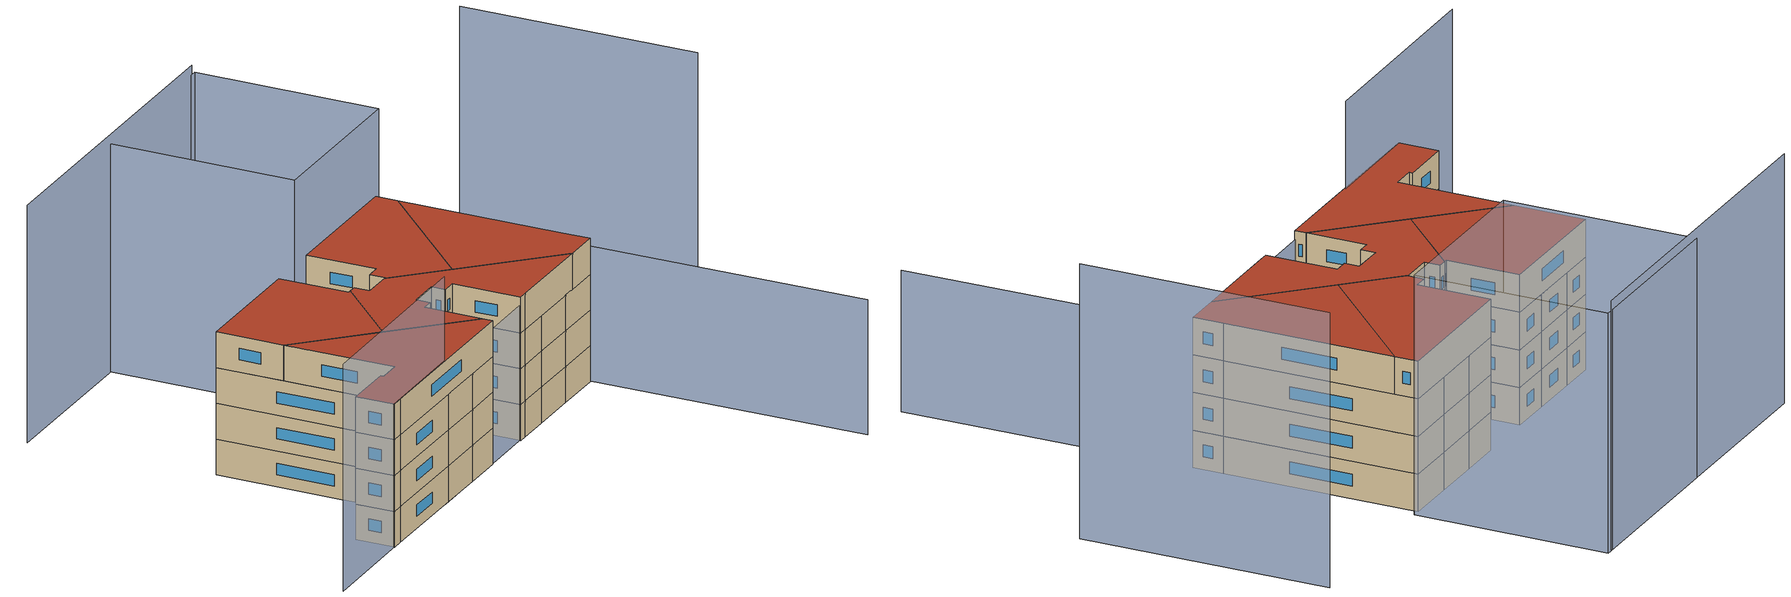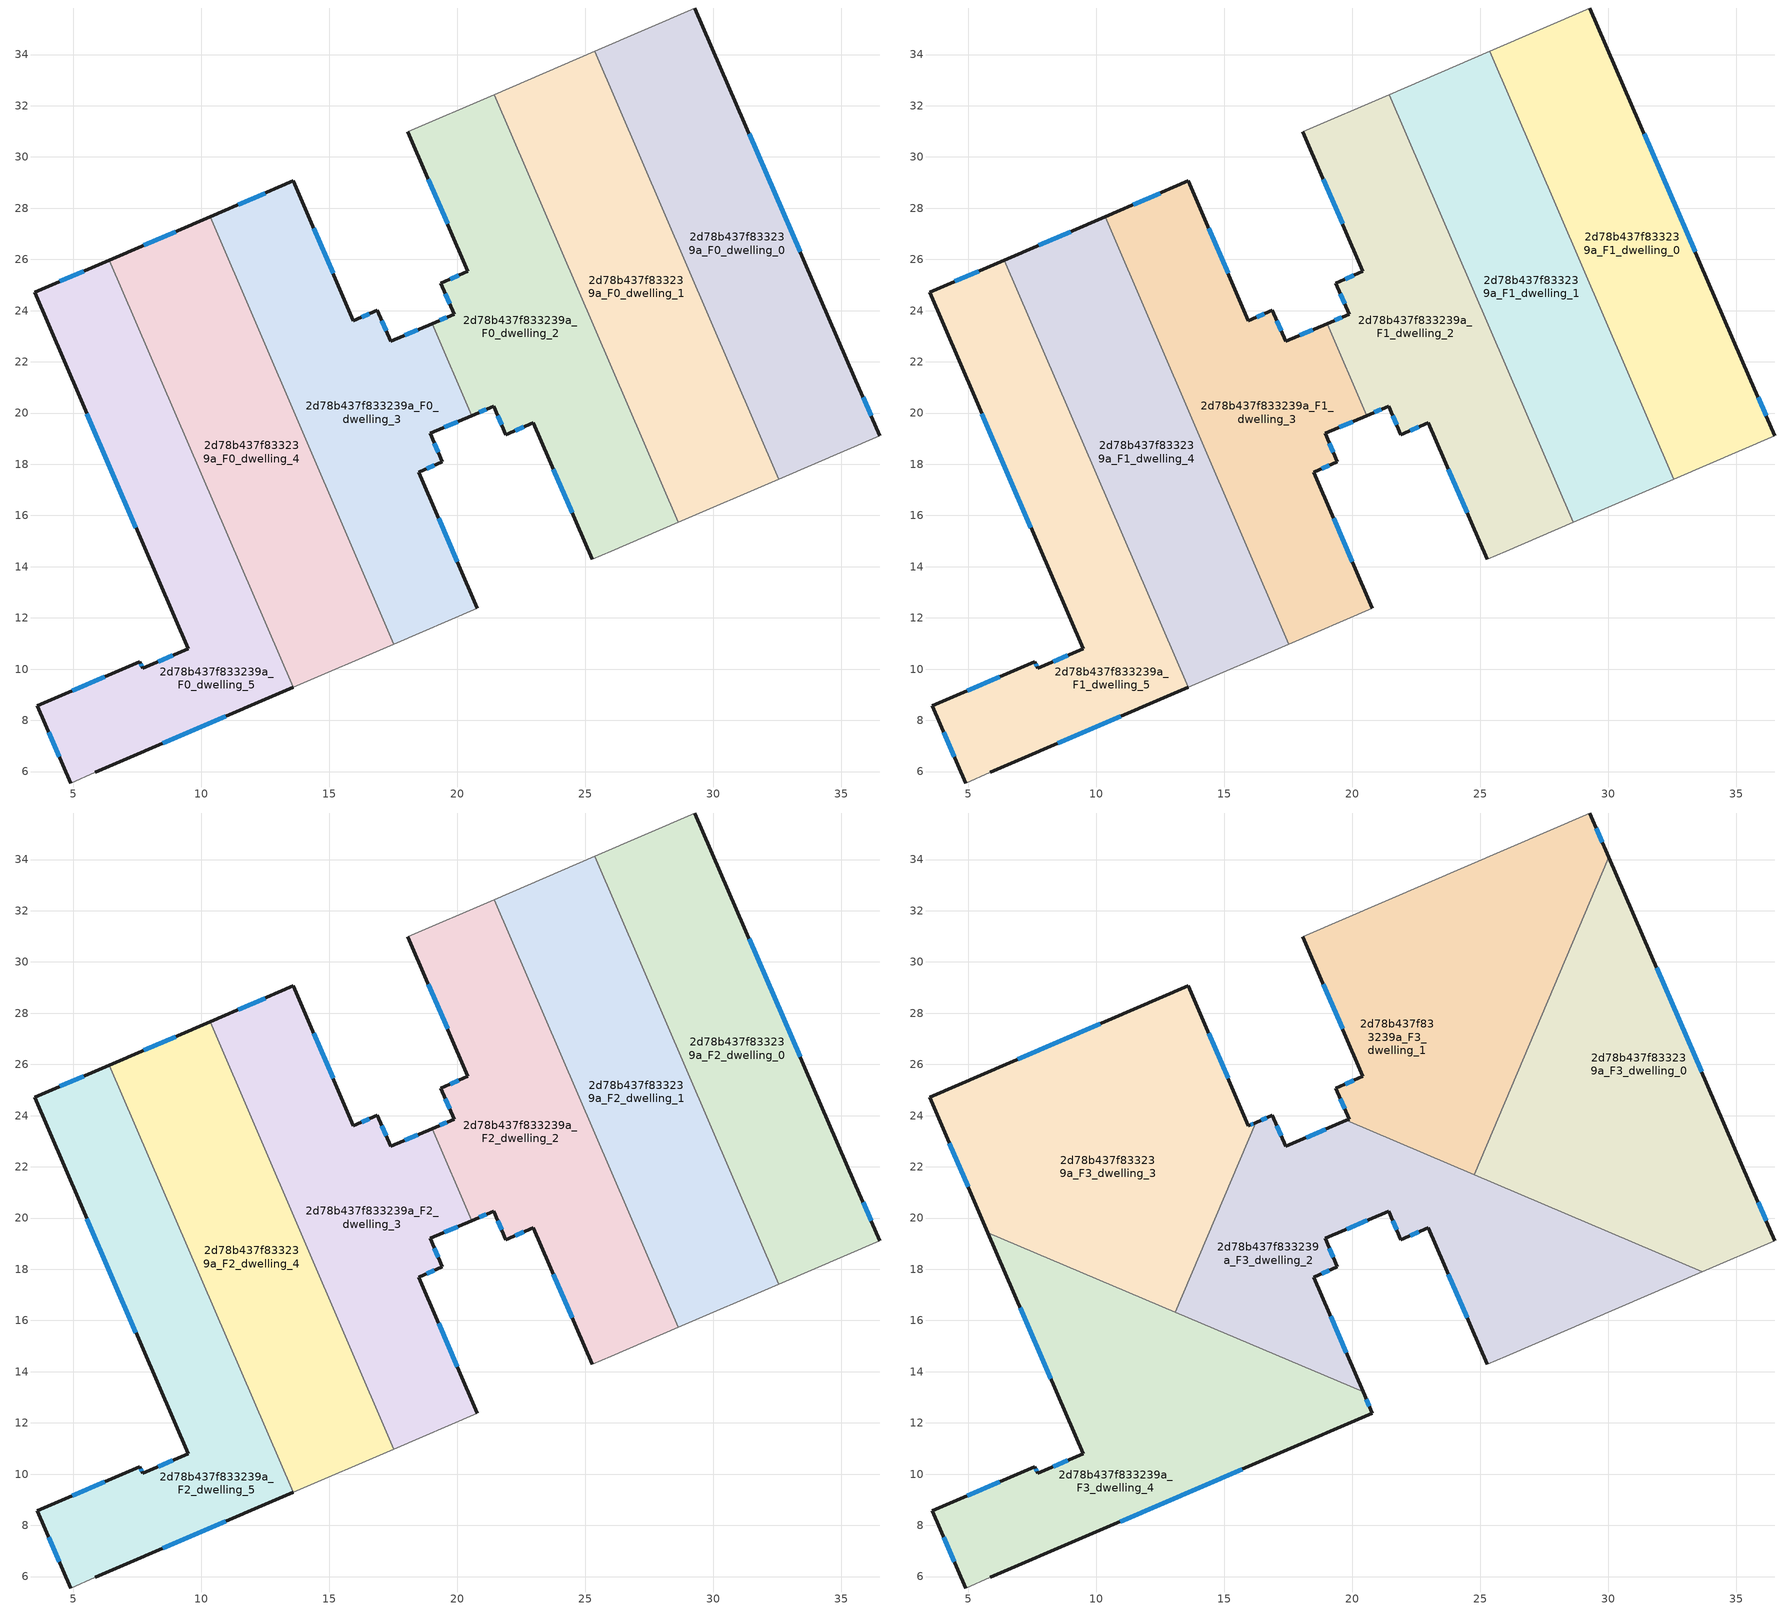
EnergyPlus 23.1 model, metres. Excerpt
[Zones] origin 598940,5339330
2d78b437f833239a_F0_dwelling_0
 floor ground (EU_floor_Construction): 29.28,35.82 35.52,21.4 36.51,19.12 32.56,17.42 25.37,34.13 z0
 wall outside (EU_wall_Construction): 36.51,19.12 35.52,21.4 29.28,35.82 z0:3
 wall adiabatic (EU_wall_Construction): 32.56,17.42 36.51,19.12 / 29.28,35.82 25.37,34.13 z0:3
 wall to 2d78b437f833239a_F0_dwelling_1 (EU_wall_Construction): 25.37,34.13 32.56,17.42 z0:3
 window (EU_Window_Construction): 33.39,26.31 31.4,30.91 / 36.17,19.9 35.86,20.62 z1.02:1.98
2d78b437f833239a_F0_dwelling_1
 floor ground (EU_floor_Construction): 25.37,34.13 32.56,17.42 28.63,15.74 21.44,32.44 z0
 wall to 2d78b437f833239a_F0_dwelling_2 (EU_wall_Construction): 21.44,32.44 28.63,15.74 z0:3
 wall adiabatic (EU_wall_Construction): 25.37,34.13 21.44,32.44 / 28.63,15.74 32.56,17.42 z0:3
2d78b437f833239a_F0_dwelling_2
 floor ground (EU_floor_Construction): 21.44,32.44 28.63,15.74 26.01,14.61 25.27,14.29 22.97,19.61 21.9,19.16 21.43,20.27 20.57,19.9 19.02,23.49 19.88,23.86 19.36,25.07 20.42,25.53 18.08,30.99 z0
 wall outside (EU_wall_Construction): 18.08,30.99 20.42,25.53 19.36,25.07 19.88,23.86 19.02,23.49 / 20.57,19.9 21.43,20.27 21.9,19.16 22.97,19.61 25.27,14.29 z0:3
 wall adiabatic (EU_wall_Construction): 21.44,32.44 18.08,30.99 / 25.27,14.29 26.01,14.61 28.63,15.74 z0:3
 wall to 2d78b437f833239a_F0_dwelling_3 (EU_wall_Construction): 19.02,23.49 20.57,19.9 z0:3
 window (EU_Window_Construction): 18.88,29.13 19.63,27.39 / 23.75,17.8 24.49,16.1 / 22.27,19.31 22.61,19.46 / 21.59,19.89 21.74,19.53 / 20.86,20.02 21.14,20.14 / 19.59,23.73 19.31,23.62 / 19.54,24.66 19.7,24.27 / 20.06,25.37 19.72,25.23 z1.02:1.98
2d78b437f833239a_F0_dwelling_3
 floor ground (EU_floor_Construction): 19.02,23.49 20.57,19.9 18.95,19.2 19.42,18.09 18.5,17.7 20.79,12.37 17.53,10.98 10.35,27.66 13.61,29.07 15.95,23.61 16.88,24.01 17.4,22.8 z0
 wall outside (EU_wall_Construction): 19.02,23.49 17.4,22.8 16.88,24.01 15.95,23.61 13.61,29.07 10.35,27.66 / 20.79,12.37 18.5,17.7 19.42,18.09 18.95,19.2 20.57,19.9 z0:3
 wall adiabatic (EU_wall_Construction): 17.53,10.98 20.79,12.37 z0:3
 wall to 2d78b437f833239a_F0_dwelling_4 (EU_wall_Construction): 10.35,27.66 17.53,10.98 z0:3
 window (EU_Window_Construction): 17.22,23.21 17.06,23.6 / 18.47,23.25 17.95,23.03 / 19.5,19.44 20.02,19.66 / 19.26,18.47 19.11,18.83 / 18.81,17.83 19.11,17.96 / 20.01,14.18 19.28,15.88 / 12.5,28.59 11.46,28.14 / 15.15,25.46 14.4,27.21 / 16.56,23.87 16.27,23.74 z1.02:1.98
2d78b437f833239a_F0_dwelling_4
 floor ground (EU_floor_Construction): 10.35,27.66 17.53,10.98 13.6,9.29 6.42,25.97 z0
 wall outside (EU_wall_Construction): 10.35,27.66 6.42,25.97 z0:3
 wall to 2d78b437f833239a_F0_dwelling_5 (EU_wall_Construction): 6.42,25.97 13.6,9.29 z0:3
 wall adiabatic (EU_wall_Construction): 13.6,9.29 17.53,10.98 z0:3
 window (EU_Window_Construction): 9.01,27.09 7.75,26.55 z1.02:1.98
2d78b437f833239a_F0_dwelling_5
 floor ground (EU_floor_Construction): 6.42,25.97 13.6,9.29 5.86,5.97 4.9,5.55 3.6,8.57 7.61,10.29 7.71,10.03 9.5,10.79 3.5,24.72 z0
 wall outside (EU_wall_Construction): 6.42,25.97 3.5,24.72 9.5,10.79 7.71,10.03 7.61,10.29 3.6,8.57 4.9,5.55 / 5.86,5.97 13.6,9.29 z0:3
 wall adiabatic (EU_wall_Construction): 4.9,5.55 5.86,5.97 z0:3
 window (EU_Window_Construction): 8.89,10.53 8.32,10.29 / 5.54,19.98 7.46,15.53 / 5.42,25.55 4.49,25.14 / 8.5,7.1 10.97,8.16 / 4.04,7.54 4.46,6.58 / 6.24,9.7 4.96,9.15 / 7.68,10.12 7.64,10.2 z1.02:1.98
2d78b437f833239a_F1_dwelling_0
 floor to 2d78b437f833239a_F0_dwelling_0 (EU_floor_Construction): 29.28,35.82 35.52,21.4 36.51,19.12 32.56,17.42 25.37,34.13 z3
 wall outside (EU_wall_Construction): 36.51,19.12 35.52,21.4 29.28,35.82 z3:6
 wall adiabatic (EU_wall_Construction): 32.56,17.42 36.51,19.12 / 29.28,35.82 25.37,34.13 z3:6
 wall to 2d78b437f833239a_F1_dwelling_1 (EU_wall_Construction): 25.37,34.13 32.56,17.42 z3:6
 window (EU_Window_Construction): 33.39,26.31 31.4,30.91 / 36.17,19.9 35.86,20.62 z4.02:4.98
2d78b437f833239a_F1_dwelling_1
 floor to 2d78b437f833239a_F0_dwelling_1 (EU_floor_Construction): 25.37,34.13 32.56,17.42 28.63,15.74 21.44,32.44 z3
 wall to 2d78b437f833239a_F1_dwelling_2 (EU_wall_Construction): 21.44,32.44 28.63,15.74 z3:6
 wall adiabatic (EU_wall_Construction): 25.37,34.13 21.44,32.44 / 28.63,15.74 32.56,17.42 z3:6
2d78b437f833239a_F1_dwelling_2
 floor to 2d78b437f833239a_F0_dwelling_2 (EU_floor_Construction): 21.44,32.44 28.63,15.74 26.01,14.61 25.27,14.29 22.97,19.61 21.9,19.16 21.43,20.27 20.57,19.9 19.02,23.49 19.88,23.86 19.36,25.07 20.42,25.53 18.08,30.99 z3
 wall outside (EU_wall_Construction): 18.08,30.99 20.42,25.53 19.36,25.07 19.88,23.86 19.02,23.49 / 20.57,19.9 21.43,20.27 21.9,19.16 22.97,19.61 25.27,14.29 z3:6
 wall adiabatic (EU_wall_Construction): 21.44,32.44 18.08,30.99 / 25.27,14.29 26.01,14.61 28.63,15.74 z3:6
 wall to 2d78b437f833239a_F1_dwelling_3 (EU_wall_Construction): 19.02,23.49 20.57,19.9 z3:6
 window (EU_Window_Construction): 18.88,29.13 19.63,27.39 / 23.75,17.8 24.49,16.1 / 22.27,19.31 22.61,19.46 / 21.59,19.89 21.74,19.53 / 20.86,20.02 21.14,20.14 / 19.59,23.73 19.31,23.62 / 19.54,24.66 19.7,24.27 / 20.06,25.37 19.72,25.23 z4.02:4.98
2d78b437f833239a_F1_dwelling_3
 floor to 2d78b437f833239a_F0_dwelling_3 (EU_floor_Construction): 19.02,23.49 20.57,19.9 18.95,19.2 19.42,18.09 18.5,17.7 20.79,12.37 17.53,10.98 10.35,27.66 13.61,29.07 15.95,23.61 16.88,24.01 17.4,22.8 z3
 wall outside (EU_wall_Construction): 19.02,23.49 17.4,22.8 16.88,24.01 15.95,23.61 13.61,29.07 10.35,27.66 / 20.79,12.37 18.5,17.7 19.42,18.09 18.95,19.2 20.57,19.9 z3:6
 wall adiabatic (EU_wall_Construction): 17.53,10.98 20.79,12.37 z3:6
 wall to 2d78b437f833239a_F1_dwelling_4 (EU_wall_Construction): 10.35,27.66 17.53,10.98 z3:6
 window (EU_Window_Construction): 17.22,23.21 17.06,23.6 / 18.47,23.25 17.95,23.03 / 19.5,19.44 20.02,19.66 / 19.26,18.47 19.11,18.83 / 18.81,17.83 19.11,17.96 / 20.01,14.18 19.28,15.88 / 12.5,28.59 11.46,28.14 / 15.15,25.46 14.4,27.21 / 16.56,23.87 16.27,23.74 z4.02:4.98
2d78b437f833239a_F1_dwelling_4
 floor to 2d78b437f833239a_F0_dwelling_4 (EU_floor_Construction): 10.35,27.66 17.53,10.98 13.6,9.29 6.42,25.97 z3
 wall outside (EU_wall_Construction): 10.35,27.66 6.42,25.97 z3:6
 wall to 2d78b437f833239a_F1_dwelling_5 (EU_wall_Construction): 6.42,25.97 13.6,9.29 z3:6
 wall adiabatic (EU_wall_Construction): 13.6,9.29 17.53,10.98 z3:6
 window (EU_Window_Construction): 9.01,27.09 7.75,26.55 z4.02:4.98
2d78b437f833239a_F1_dwelling_5
 floor to 2d78b437f833239a_F0_dwelling_5 (EU_floor_Construction): 6.42,25.97 13.6,9.29 5.86,5.97 4.9,5.55 3.6,8.57 7.61,10.29 7.71,10.03 9.5,10.79 3.5,24.72 z3
 wall outside (EU_wall_Construction): 6.42,25.97 3.5,24.72 9.5,10.79 7.71,10.03 7.61,10.29 3.6,8.57 4.9,5.55 / 5.86,5.97 13.6,9.29 z3:6
 wall adiabatic (EU_wall_Construction): 4.9,5.55 5.86,5.97 z3:6
 window (EU_Window_Construction): 8.89,10.53 8.32,10.29 / 5.54,19.98 7.46,15.53 / 5.42,25.55 4.49,25.14 / 8.5,7.1 10.97,8.16 / 4.04,7.54 4.46,6.58 / 6.24,9.7 4.96,9.15 / 7.68,10.12 7.64,10.2 z4.02:4.98
2d78b437f833239a_F2_dwelling_0
 floor to 2d78b437f833239a_F1_dwelling_0 (EU_floor_Construction): 29.28,35.82 35.52,21.4 36.51,19.12 32.56,17.42 25.37,34.13 z6
 wall outside (EU_wall_Construction): 36.51,19.12 35.52,21.4 29.28,35.82 z6:9
 wall adiabatic (EU_wall_Construction): 32.56,17.42 36.51,19.12 / 29.28,35.82 25.37,34.13 z6:9
 wall to 2d78b437f833239a_F2_dwelling_1 (EU_wall_Construction): 25.37,34.13 32.56,17.42 z6:9
 window (EU_Window_Construction): 33.39,26.31 31.4,30.91 / 36.17,19.9 35.86,20.62 z7.02:7.98
2d78b437f833239a_F2_dwelling_1
 floor to 2d78b437f833239a_F1_dwelling_1 (EU_floor_Construction): 25.37,34.13 32.56,17.42 28.63,15.74 21.44,32.44 z6
 wall to 2d78b437f833239a_F2_dwelling_2 (EU_wall_Construction): 21.44,32.44 28.63,15.74 z6:9
 wall adiabatic (EU_wall_Construction): 25.37,34.13 21.44,32.44 / 28.63,15.74 32.56,17.42 z6:9
2d78b437f833239a_F2_dwelling_2
 floor to 2d78b437f833239a_F1_dwelling_2 (EU_floor_Construction): 21.44,32.44 28.63,15.74 26.01,14.61 25.27,14.29 22.97,19.61 21.9,19.16 21.43,20.27 20.57,19.9 19.02,23.49 19.88,23.86 19.36,25.07 20.42,25.53 18.08,30.99 z6
 wall outside (EU_wall_Construction): 18.08,30.99 20.42,25.53 19.36,25.07 19.88,23.86 19.02,23.49 / 20.57,19.9 21.43,20.27 21.9,19.16 22.97,19.61 25.27,14.29 z6:9
 wall adiabatic (EU_wall_Construction): 21.44,32.44 18.08,30.99 / 25.27,14.29 26.01,14.61 28.63,15.74 z6:9
 wall to 2d78b437f833239a_F2_dwelling_3 (EU_wall_Construction): 19.02,23.49 20.57,19.9 z6:9
 window (EU_Window_Construction): 18.88,29.13 19.63,27.39 / 23.75,17.8 24.49,16.1 / 22.27,19.31 22.61,19.46 / 21.59,19.89 21.74,19.53 / 20.86,20.02 21.14,20.14 / 19.59,23.73 19.31,23.62 / 19.54,24.66 19.7,24.27 / 20.06,25.37 19.72,25.23 z7.02:7.98
2d78b437f833239a_F2_dwelling_3
 floor to 2d78b437f833239a_F1_dwelling_3 (EU_floor_Construction): 19.02,23.49 20.57,19.9 18.95,19.2 19.42,18.09 18.5,17.7 20.79,12.37 17.53,10.98 10.35,27.66 13.61,29.07 15.95,23.61 16.88,24.01 17.4,22.8 z6
 wall outside (EU_wall_Construction): 19.02,23.49 17.4,22.8 16.88,24.01 15.95,23.61 13.61,29.07 10.35,27.66 / 20.79,12.37 18.5,17.7 19.42,18.09 18.95,19.2 20.57,19.9 z6:9
 wall adiabatic (EU_wall_Construction): 17.53,10.98 20.79,12.37 z6:9
 wall to 2d78b437f833239a_F2_dwelling_4 (EU_wall_Construction): 10.35,27.66 17.53,10.98 z6:9
 window (EU_Window_Construction): 17.22,23.21 17.06,23.6 / 18.47,23.25 17.95,23.03 / 19.5,19.44 20.02,19.66 / 19.26,18.47 19.11,18.83 / 18.81,17.83 19.11,17.96 / 20.01,14.18 19.28,15.88 / 12.5,28.59 11.46,28.14 / 15.15,25.46 14.4,27.21 / 16.56,23.87 16.27,23.74 z7.02:7.98
2d78b437f833239a_F2_dwelling_4
 floor to 2d78b437f833239a_F1_dwelling_4 (EU_floor_Construction): 10.35,27.66 17.53,10.98 13.6,9.29 6.42,25.97 z6
 wall outside (EU_wall_Construction): 10.35,27.66 6.42,25.97 z6:9
 wall to 2d78b437f833239a_F2_dwelling_5 (EU_wall_Construction): 6.42,25.97 13.6,9.29 z6:9
 wall adiabatic (EU_wall_Construction): 13.6,9.29 17.53,10.98 z6:9
 window (EU_Window_Construction): 9.01,27.09 7.75,26.55 z7.02:7.98
2d78b437f833239a_F2_dwelling_5
 floor to 2d78b437f833239a_F1_dwelling_5 (EU_floor_Construction): 6.42,25.97 13.6,9.29 5.86,5.97 4.9,5.55 3.6,8.57 7.61,10.29 7.71,10.03 9.5,10.79 3.5,24.72 z6
 wall outside (EU_wall_Construction): 6.42,25.97 3.5,24.72 9.5,10.79 7.71,10.03 7.61,10.29 3.6,8.57 4.9,5.55 / 5.86,5.97 13.6,9.29 z6:9
 wall adiabatic (EU_wall_Construction): 4.9,5.55 5.86,5.97 z6:9
 window (EU_Window_Construction): 8.89,10.53 8.32,10.29 / 5.54,19.98 7.46,15.53 / 5.42,25.55 4.49,25.14 / 8.5,7.1 10.97,8.16 / 4.04,7.54 4.46,6.58 / 6.24,9.7 4.96,9.15 / 7.68,10.12 7.64,10.2 z7.02:7.98
2d78b437f833239a_F3_dwelling_0
 floor to 2d78b437f833239a_F2_dwelling_0 (EU_floor_Construction): 30.02,34.09 35.52,21.4 36.51,19.12 33.68,17.9 32.06,18.59 27.72,28.67 z9
 floor to 2d78b437f833239a_F2_dwelling_1 (EU_floor_Construction): 27.72,28.67 32.06,18.59 26.36,21.01 25.41,23.22 z9
 floor to 2d78b437f833239a_F2_dwelling_2 (EU_floor_Construction): 25.41,23.22 26.36,21.01 24.76,21.69 z9
 wall outside (EU_wall_Construction): 36.51,19.12 35.52,21.4 30.03,34.09 z9:12
 wall adiabatic (EU_wall_Construction): 33.68,17.9 36.51,19.12 z9:12
 wall to 2d78b437f833239a_F3_dwelling_1 (EU_wall_Construction): 30.03,34.09 24.76,21.69 z9:12
 wall to 2d78b437f833239a_F3_dwelling_2 (EU_wall_Construction): 24.76,21.69 33.68,17.9 z9:12
 window (EU_Window_Construction): 36.17,19.9 35.86,20.62 / 33.65,25.72 31.89,29.77 z10.02:10.98
 roof outside (EU_roof_Construction): 36.51,19.12 35.52,21.4 30.03,34.09 24.76,21.69 33.68,17.9 z12
2d78b437f833239a_F3_dwelling_1
 floor to 2d78b437f833239a_F2_dwelling_1 (EU_floor_Construction): 25.37,34.13 27.72,28.67 25.41,23.22 21.44,32.44 z9
 floor to 2d78b437f833239a_F2_dwelling_0 (EU_floor_Construction): 29.28,35.82 30.02,34.09 27.72,28.67 25.37,34.13 z9
 floor to 2d78b437f833239a_F2_dwelling_2 (EU_floor_Construction): 21.44,32.44 25.41,23.22 24.76,21.69 19.77,23.81 19.88,23.86 19.36,25.07 20.42,25.53 18.08,30.99 z9
 wall outside (EU_wall_Construction): 18.08,30.99 20.42,25.53 19.36,25.07 19.88,23.86 19.77,23.81 / 30.03,34.09 29.28,35.82 z9:12
 wall adiabatic (EU_wall_Construction): 29.28,35.82 18.08,30.99 z9:12
 wall to 2d78b437f833239a_F3_dwelling_2 (EU_wall_Construction): 19.77,23.81 24.76,21.69 z9:12
 window (EU_Window_Construction): 19.54,24.66 19.7,24.27 / 20.06,25.37 19.72,25.23 / 18.88,29.13 19.63,27.39 / 29.77,34.68 29.53,35.23 z10.02:10.98
 roof outside (EU_roof_Construction): 24.76,21.69 30.03,34.09 29.28,35.82 18.08,30.99 20.42,25.53 19.36,25.07 19.88,23.86 19.77,23.81 z12
2d78b437f833239a_F3_dwelling_2
 floor to 2d78b437f833239a_F2_dwelling_2 (EU_floor_Construction): 26.36,21.01 28.63,15.74 26.01,14.61 25.27,14.29 22.97,19.61 21.9,19.16 21.43,20.27 20.57,19.9 19.02,23.49 19.77,23.81 z9
 floor to 2d78b437f833239a_F2_dwelling_0 (EU_floor_Construction): 33.68,17.9 32.56,17.42 32.06,18.59 z9
 floor to 2d78b437f833239a_F2_dwelling_3 (EU_floor_Construction): 19.02,23.49 20.57,19.9 18.95,19.2 19.42,18.09 18.5,17.7 20.43,13.21 15.71,15.21 14.15,18.83 16.24,23.73 16.88,24.01 17.4,22.8 z9
 floor to 2d78b437f833239a_F2_dwelling_1 (EU_floor_Construction): 32.06,18.59 32.56,17.42 28.63,15.74 26.36,21.01 z9
 floor to 2d78b437f833239a_F2_dwelling_4 (EU_floor_Construction): 14.15,18.83 15.71,15.21 13.09,16.32 z9
 wall outside (EU_wall_Construction): 19.77,23.81 17.4,22.8 16.88,24.01 16.24,23.73 / 20.43,13.21 18.5,17.7 19.42,18.09 18.95,19.2 21.43,20.27 21.9,19.16 22.97,19.61 25.27,14.29 z9:12
 wall adiabatic (EU_wall_Construction): 25.27,14.29 26.01,14.61 33.68,17.9 z9:12
 wall to 2d78b437f833239a_F3_dwelling_3 (EU_wall_Construction): 16.24,23.73 13.09,16.32 z9:12
 wall to 2d78b437f833239a_F3_dwelling_4 (EU_wall_Construction): 13.09,16.32 20.43,13.21 z9:12
 window (EU_Window_Construction): 18.96,23.47 18.21,23.14 / 23.75,17.8 24.49,16.1 / 22.27,19.31 22.61,19.46 / 21.59,19.89 21.74,19.53 / 19.8,19.57 20.59,19.91 / 19.26,18.47 19.11,18.83 / 18.81,17.83 19.11,17.96 / 19.77,14.73 19.16,16.17 / 16.66,23.91 16.46,23.82 / 17.22,23.21 17.06,23.6 z10.02:10.98
 roof outside (EU_roof_Construction): 33.68,17.9 19.77,23.81 17.4,22.8 16.88,24.01 16.24,23.73 13.09,16.32 20.43,13.21 18.5,17.7 19.42,18.09 18.95,19.2 21.43,20.27 21.9,19.16 22.97,19.61 25.27,14.29 26.01,14.61 z12
2d78b437f833239a_F3_dwelling_3
 floor to 2d78b437f833239a_F2_dwelling_3 (EU_floor_Construction): 13.61,29.07 15.95,23.61 16.24,23.73 14.15,18.83 10.35,27.66 z9
 floor to 2d78b437f833239a_F2_dwelling_4 (EU_floor_Construction): 10.35,27.66 14.15,18.83 13.09,16.32 10.01,17.63 6.42,25.97 z9
 floor to 2d78b437f833239a_F2_dwelling_5 (EU_floor_Construction): 6.42,25.97 10.01,17.63 5.78,19.43 3.5,24.72 z9
 wall outside (EU_wall_Construction): 16.24,23.73 15.95,23.61 13.61,29.07 3.5,24.72 5.78,19.43 z9:12
 wall to 2d78b437f833239a_F3_dwelling_4 (EU_wall_Construction): 5.78,19.43 13.09,16.32 z9:12
 window (EU_Window_Construction): 15.15,25.46 14.4,27.21 / 16.14,23.69 16.05,23.65 / 4.27,22.92 5,21.23 / 10.17,27.59 6.94,26.2 z10.02:10.98
 roof outside (EU_roof_Construction): 13.09,16.32 16.24,23.73 15.95,23.61 13.61,29.07 3.5,24.72 5.78,19.43 z12
2d78b437f833239a_F3_dwelling_4
 floor to 2d78b437f833239a_F2_dwelling_4 (EU_floor_Construction): 15.71,15.21 17.53,10.98 13.6,9.29 10.01,17.63 z9
 floor to 2d78b437f833239a_F2_dwelling_5 (EU_floor_Construction): 10.01,17.63 13.6,9.29 5.86,5.97 4.9,5.55 3.6,8.57 7.61,10.29 7.71,10.03 9.5,10.79 5.78,19.43 z9
 floor to 2d78b437f833239a_F2_dwelling_3 (EU_floor_Construction): 20.43,13.21 20.79,12.37 17.53,10.98 15.71,15.21 z9
 wall outside (EU_wall_Construction): 5.78,19.43 9.5,10.79 7.71,10.03 7.61,10.29 3.6,8.57 4.9,5.55 / 5.86,5.97 20.79,12.37 20.43,13.21 z9:12
 wall adiabatic (EU_wall_Construction): 4.9,5.55 5.86,5.97 z9:12
 window (EU_Window_Construction): 8.89,10.53 8.32,10.29 / 7.04,16.49 8.23,13.73 / 20.67,12.66 20.56,12.92 / 10.94,8.15 15.71,10.19 / 4.04,7.54 4.46,6.58 / 6.24,9.7 4.96,9.15 / 7.68,10.12 7.64,10.2 z10.02:10.98
 roof outside (EU_roof_Construction): 20.79,12.37 20.43,13.21 5.78,19.43 9.5,10.79 7.71,10.03 7.61,10.29 3.6,8.57 4.9,5.55 5.86,5.97 z12
shading: -3.4,1.99 13.14,9.21 z0:19; 13.18,9.11 36.54,19.32 / 36.54,19.32 46,-2.3 z0:11.3; 51.01,23.26 42.99,41.76 z0:21.9; 10.03,44.55 23.66,50.41 / 23.66,50.41 29.84,36.04 / 29.84,36.04 16.2,30.18 / 16.2,30.18 10.03,44.55 z0:19.1; 23.17,50.2 -3.45,38.73 z0:19.9
[Building]
EU S2 Campaign: North Axis=0; Terrain=City; Solar Distribution=FullExterior
[Site:Location]
Vienna: Latitude=48; Longitude=16.5; Time Zone=1; Elevation=183
[SizingPeriod:WeatherFileDays]
AnnualSizingPeriod: Begin Month=1; Begin Day of Month=1; End Month=12; End Day of Month=31; Day of Week for Start Day=Monday; Use Weather File Daylight Saving Period=No; Use Weather File Rain and Snow Indicators=No
[MATERIAL]
EU_InternalMass_Material: Roughness=MediumRough; Thickness=0.1; Conductivity=1; Density=1800; Specific Heat=900; Thermal Absorptance=0.9; Solar Absorptance=0.7; Visible Absorptance=0.7
[MATERIAL:NOMASS] Roughness=MediumRough; Thermal Absorptance=0.9; Solar Absorptance=0.7; Visible Absorptance=0.7
Name | Thermal Resistance
EU_wall_NoMass | 0.942466
EU_roof_NoMass | 0.551687
EU_floor_NoMass | 0.66527
[WINDOWMATERIAL:SIMPLEGLAZINGSYSTEM]
EU_Window_SimpleGlazing: UFactor=2.03367; Solar Heat Gain Coefficient=0.65; Visible Transmittance=0.65
[CONSTRUCTION]
EU_wall_Construction: EU_wall_NoMass
EU_roof_Construction: EU_roof_NoMass
EU_floor_Construction: EU_floor_NoMass
EU_Window_Construction: EU_Window_SimpleGlazing
EU_InternalMass_Construction: EU_InternalMass_Material
[ZONE] Type=1; Multiplier=1; Ceiling Height=autocalculate; Floor Area=autocalculate; Part of Total Floor Area=Yes
Name | Volume
2d78b437f833239a_F0_dwelling_0; 2d78b437f833239a_F1_dwelling_0; 2d78b437f833239a_F2_dwelling_0 | 233.343
2d78b437f833239a_F3_dwelling_0 | 271.137
2d78b437f833239a_F0_dwelling_1; 2d78b437f833239a_F1_dwelling_1; 2d78b437f833239a_F2_dwelling_1 | 233.326
2d78b437f833239a_F3_dwelling_1 | 271.169
2d78b437f833239a_F0_dwelling_2; 2d78b437f833239a_F1_dwelling_2; 2d78b437f833239a_F2_dwelling_2 | 233.346
2d78b437f833239a_F3_dwelling_2 | 288.864
2d78b437f833239a_F0_dwelling_3; 2d78b437f833239a_F1_dwelling_3; 2d78b437f833239a_F2_dwelling_3 | 233.348
2d78b437f833239a_F3_dwelling_3 | 288.888
2d78b437f833239a_F0_dwelling_4; 2d78b437f833239a_F1_dwelling_4; 2d78b437f833239a_F2_dwelling_4 | 233.323
2d78b437f833239a_F3_dwelling_4 | 280.006
2d78b437f833239a_F0_dwelling_5; 2d78b437f833239a_F1_dwelling_5; 2d78b437f833239a_F2_dwelling_5 | 233.342
[INTERNALMASS] Construction=EU_InternalMass_Construction
Name | Zone or ZoneList | Surface Area
2d78b437f833239a_F0_dwelling_0_EU_InternalMass | 2d78b437f833239a_F0_dwelling_0 | 77.7812
2d78b437f833239a_F0_dwelling_1_EU_InternalMass | 2d78b437f833239a_F0_dwelling_1 | 77.7754
2d78b437f833239a_F0_dwelling_2_EU_InternalMass | 2d78b437f833239a_F0_dwelling_2 | 77.7817
2d78b437f833239a_F0_dwelling_3_EU_InternalMass | 2d78b437f833239a_F0_dwelling_3 | 77.7824
2d78b437f833239a_F0_dwelling_4_EU_InternalMass | 2d78b437f833239a_F0_dwelling_4 | 77.7746
2d78b437f833239a_F0_dwelling_5_EU_InternalMass | 2d78b437f833239a_F0_dwelling_5 | 77.7802
2d78b437f833239a_F1_dwelling_0_EU_InternalMass | 2d78b437f833239a_F1_dwelling_0 | 77.7812
2d78b437f833239a_F1_dwelling_1_EU_InternalMass | 2d78b437f833239a_F1_dwelling_1 | 77.7754
2d78b437f833239a_F1_dwelling_2_EU_InternalMass | 2d78b437f833239a_F1_dwelling_2 | 77.7817
2d78b437f833239a_F1_dwelling_3_EU_InternalMass | 2d78b437f833239a_F1_dwelling_3 | 77.7824
2d78b437f833239a_F1_dwelling_4_EU_InternalMass | 2d78b437f833239a_F1_dwelling_4 | 77.7746
2d78b437f833239a_F1_dwelling_5_EU_InternalMass | 2d78b437f833239a_F1_dwelling_5 | 77.7802
2d78b437f833239a_F2_dwelling_0_EU_InternalMass | 2d78b437f833239a_F2_dwelling_0 | 77.7812
2d78b437f833239a_F2_dwelling_1_EU_InternalMass | 2d78b437f833239a_F2_dwelling_1 | 77.7754
2d78b437f833239a_F2_dwelling_2_EU_InternalMass | 2d78b437f833239a_F2_dwelling_2 | 77.7817
2d78b437f833239a_F2_dwelling_3_EU_InternalMass | 2d78b437f833239a_F2_dwelling_3 | 77.7824
2d78b437f833239a_F2_dwelling_4_EU_InternalMass | 2d78b437f833239a_F2_dwelling_4 | 77.7746
2d78b437f833239a_F2_dwelling_5_EU_InternalMass | 2d78b437f833239a_F2_dwelling_5 | 77.7802
2d78b437f833239a_F3_dwelling_0_EU_InternalMass | 2d78b437f833239a_F3_dwelling_0 | 90.3826
2d78b437f833239a_F3_dwelling_1_EU_InternalMass | 2d78b437f833239a_F3_dwelling_1 | 90.3888
2d78b437f833239a_F3_dwelling_2_EU_InternalMass | 2d78b437f833239a_F3_dwelling_2 | 96.2893
2d78b437f833239a_F3_dwelling_3_EU_InternalMass | 2d78b437f833239a_F3_dwelling_3 | 96.2936
2d78b437f833239a_F3_dwelling_4_EU_InternalMass | 2d78b437f833239a_F3_dwelling_4 | 93.335
[OTHEREQUIPMENT] Fuel Type=Electricity; Design Level Calculation Method=Watts/Area; Power per Zone Floor Area=1; Fraction Latent=0; Fraction Radiant=0; Fraction Lost=0; Carbon Dioxide Generation Rate=0; EndUse Subcategory=EU_Step8_InternalGains
Name | Zone or ZoneList or Space or SpaceList | Schedule
EU_Step8_InternalGain_2d78b437f833239a_F0_dwelling_0_f000 | 2d78b437f833239a_F0_dwelling_0 | EU_Step8_GainSchedule_2d78b437f833239a_F0_dwelling_0_f000
EU_Step8_InternalGain_2d78b437f833239a_F0_dwelling_1_f000 | 2d78b437f833239a_F0_dwelling_1 | EU_Step8_GainSchedule_2d78b437f833239a_F0_dwelling_1_f000
EU_Step8_InternalGain_2d78b437f833239a_F0_dwelling_2_f000 | 2d78b437f833239a_F0_dwelling_2 | EU_Step8_GainSchedule_2d78b437f833239a_F0_dwelling_2_f000
EU_Step8_InternalGain_2d78b437f833239a_F0_dwelling_3_f000 | 2d78b437f833239a_F0_dwelling_3 | EU_Step8_GainSchedule_2d78b437f833239a_F0_dwelling_3_f000
EU_Step8_InternalGain_2d78b437f833239a_F0_dwelling_4_f000 | 2d78b437f833239a_F0_dwelling_4 | EU_Step8_GainSchedule_2d78b437f833239a_F0_dwelling_4_f000
EU_Step8_InternalGain_2d78b437f833239a_F0_dwelling_5_f000 | 2d78b437f833239a_F0_dwelling_5 | EU_Step8_GainSchedule_2d78b437f833239a_F0_dwelling_5_f000
EU_Step8_InternalGain_2d78b437f833239a_F1_dwelling_0_f000 | 2d78b437f833239a_F1_dwelling_0 | EU_Step8_GainSchedule_2d78b437f833239a_F1_dwelling_0_f000
EU_Step8_InternalGain_2d78b437f833239a_F1_dwelling_1_f000 | 2d78b437f833239a_F1_dwelling_1 | EU_Step8_GainSchedule_2d78b437f833239a_F1_dwelling_1_f000
EU_Step8_InternalGain_2d78b437f833239a_F1_dwelling_2_f000 | 2d78b437f833239a_F1_dwelling_2 | EU_Step8_GainSchedule_2d78b437f833239a_F1_dwelling_2_f000
EU_Step8_InternalGain_2d78b437f833239a_F1_dwelling_3_f000 | 2d78b437f833239a_F1_dwelling_3 | EU_Step8_GainSchedule_2d78b437f833239a_F1_dwelling_3_f000
EU_Step8_InternalGain_2d78b437f833239a_F1_dwelling_4_f000 | 2d78b437f833239a_F1_dwelling_4 | EU_Step8_GainSchedule_2d78b437f833239a_F1_dwelling_4_f000
EU_Step8_InternalGain_2d78b437f833239a_F1_dwelling_5_f000 | 2d78b437f833239a_F1_dwelling_5 | EU_Step8_GainSchedule_2d78b437f833239a_F1_dwelling_5_f000
EU_Step8_InternalGain_2d78b437f833239a_F2_dwelling_0_f000 | 2d78b437f833239a_F2_dwelling_0 | EU_Step8_GainSchedule_2d78b437f833239a_F2_dwelling_0_f000
EU_Step8_InternalGain_2d78b437f833239a_F2_dwelling_1_f000 | 2d78b437f833239a_F2_dwelling_1 | EU_Step8_GainSchedule_2d78b437f833239a_F2_dwelling_1_f000
EU_Step8_InternalGain_2d78b437f833239a_F2_dwelling_2_f000 | 2d78b437f833239a_F2_dwelling_2 | EU_Step8_GainSchedule_2d78b437f833239a_F2_dwelling_2_f000
EU_Step8_InternalGain_2d78b437f833239a_F2_dwelling_3_f000 | 2d78b437f833239a_F2_dwelling_3 | EU_Step8_GainSchedule_2d78b437f833239a_F2_dwelling_3_f000
EU_Step8_InternalGain_2d78b437f833239a_F2_dwelling_4_f000 | 2d78b437f833239a_F2_dwelling_4 | EU_Step8_GainSchedule_2d78b437f833239a_F2_dwelling_4_f000
EU_Step8_InternalGain_2d78b437f833239a_F2_dwelling_5_f000 | 2d78b437f833239a_F2_dwelling_5 | EU_Step8_GainSchedule_2d78b437f833239a_F2_dwelling_5_f000
EU_Step8_InternalGain_2d78b437f833239a_F3_dwelling_0_f000 | 2d78b437f833239a_F3_dwelling_0 | EU_Step8_GainSchedule_2d78b437f833239a_F3_dwelling_0_f000
EU_Step8_InternalGain_2d78b437f833239a_F3_dwelling_1_f000 | 2d78b437f833239a_F3_dwelling_1 | EU_Step8_GainSchedule_2d78b437f833239a_F3_dwelling_1_f000
EU_Step8_InternalGain_2d78b437f833239a_F3_dwelling_2_f000 | 2d78b437f833239a_F3_dwelling_2 | EU_Step8_GainSchedule_2d78b437f833239a_F3_dwelling_2_f000
EU_Step8_InternalGain_2d78b437f833239a_F3_dwelling_3_f000 | 2d78b437f833239a_F3_dwelling_3 | EU_Step8_GainSchedule_2d78b437f833239a_F3_dwelling_3_f000
EU_Step8_InternalGain_2d78b437f833239a_F3_dwelling_4_f000 | 2d78b437f833239a_F3_dwelling_4 | EU_Step8_GainSchedule_2d78b437f833239a_F3_dwelling_4_f000
[ZONEVENTILATION:DESIGNFLOWRATE] Schedule=EU_AlwaysOn; Design Flow Rate Calculation Method=AirChanges/Hour; Air Changes per Hour=0.530523; Ventilation Type=Natural; Fan Pressure Rise=0; Fan Total Efficiency=1; Constant Term Coefficient=1; Temperature Term Coefficient=0; Velocity Term Coefficient=0; Velocity Squared Term Coefficient=0; Minimum Indoor Temperature=-100; Maximum Indoor Temperature=100; Delta Temperature=-100; Minimum Outdoor Temperature=-100; Maximum Outdoor Temperature=100; Maximum Wind Speed=40
Name | Zone or ZoneList or Space or SpaceList
EU_ConstantAir_2d78b437f833239a_F0_dwelling_0 | 2d78b437f833239a_F0_dwelling_0
EU_ConstantAir_2d78b437f833239a_F0_dwelling_1 | 2d78b437f833239a_F0_dwelling_1
EU_ConstantAir_2d78b437f833239a_F0_dwelling_2 | 2d78b437f833239a_F0_dwelling_2
EU_ConstantAir_2d78b437f833239a_F0_dwelling_3 | 2d78b437f833239a_F0_dwelling_3
EU_ConstantAir_2d78b437f833239a_F0_dwelling_4 | 2d78b437f833239a_F0_dwelling_4
EU_ConstantAir_2d78b437f833239a_F0_dwelling_5 | 2d78b437f833239a_F0_dwelling_5
EU_ConstantAir_2d78b437f833239a_F1_dwelling_0 | 2d78b437f833239a_F1_dwelling_0
EU_ConstantAir_2d78b437f833239a_F1_dwelling_1 | 2d78b437f833239a_F1_dwelling_1
EU_ConstantAir_2d78b437f833239a_F1_dwelling_2 | 2d78b437f833239a_F1_dwelling_2
EU_ConstantAir_2d78b437f833239a_F1_dwelling_3 | 2d78b437f833239a_F1_dwelling_3
EU_ConstantAir_2d78b437f833239a_F1_dwelling_4 | 2d78b437f833239a_F1_dwelling_4
EU_ConstantAir_2d78b437f833239a_F1_dwelling_5 | 2d78b437f833239a_F1_dwelling_5
EU_ConstantAir_2d78b437f833239a_F2_dwelling_0 | 2d78b437f833239a_F2_dwelling_0
EU_ConstantAir_2d78b437f833239a_F2_dwelling_1 | 2d78b437f833239a_F2_dwelling_1
EU_ConstantAir_2d78b437f833239a_F2_dwelling_2 | 2d78b437f833239a_F2_dwelling_2
EU_ConstantAir_2d78b437f833239a_F2_dwelling_3 | 2d78b437f833239a_F2_dwelling_3
EU_ConstantAir_2d78b437f833239a_F2_dwelling_4 | 2d78b437f833239a_F2_dwelling_4
EU_ConstantAir_2d78b437f833239a_F2_dwelling_5 | 2d78b437f833239a_F2_dwelling_5
EU_ConstantAir_2d78b437f833239a_F3_dwelling_0 | 2d78b437f833239a_F3_dwelling_0
EU_ConstantAir_2d78b437f833239a_F3_dwelling_1 | 2d78b437f833239a_F3_dwelling_1
EU_ConstantAir_2d78b437f833239a_F3_dwelling_2 | 2d78b437f833239a_F3_dwelling_2
EU_ConstantAir_2d78b437f833239a_F3_dwelling_3 | 2d78b437f833239a_F3_dwelling_3
EU_ConstantAir_2d78b437f833239a_F3_dwelling_4 | 2d78b437f833239a_F3_dwelling_4
[HVACTEMPLATE:THERMOSTAT] Constant Heating Setpoint=20; Constant Cooling Setpoint=50
EU_HeatOnly_2d78b437f833239a_F0_dwelling_0; EU_HeatOnly_2d78b437f833239a_F0_dwelling_1; EU_HeatOnly_2d78b437f833239a_F0_dwelling_2; EU_HeatOnly_2d78b437f833239a_F0_dwelling_3; EU_HeatOnly_2d78b437f833239a_F0_dwelling_4; EU_HeatOnly_2d78b437f833239a_F0_dwelling_5; EU_HeatOnly_2d78b437f833239a_F1_dwelling_0; EU_HeatOnly_2d78b437f833239a_F1_dwelling_1; EU_HeatOnly_2d78b437f833239a_F1_dwelling_2; EU_HeatOnly_2d78b437f833239a_F1_dwelling_3; EU_HeatOnly_2d78b437f833239a_F1_dwelling_4; EU_HeatOnly_2d78b437f833239a_F1_dwelling_5; EU_HeatOnly_2d78b437f833239a_F2_dwelling_0; EU_HeatOnly_2d78b437f833239a_F2_dwelling_1; EU_HeatOnly_2d78b437f833239a_F2_dwelling_2; EU_HeatOnly_2d78b437f833239a_F2_dwelling_3; EU_HeatOnly_2d78b437f833239a_F2_dwelling_4; EU_HeatOnly_2d78b437f833239a_F2_dwelling_5; EU_HeatOnly_2d78b437f833239a_F3_dwelling_0; EU_HeatOnly_2d78b437f833239a_F3_dwelling_1; EU_HeatOnly_2d78b437f833239a_F3_dwelling_2; EU_HeatOnly_2d78b437f833239a_F3_dwelling_3; EU_HeatOnly_2d78b437f833239a_F3_dwelling_4
[HVACTEMPLATE:ZONE:IDEALLOADSAIRSYSTEM] System Availability Schedule=EU_AlwaysOn; Maximum Heating Supply Air Temperature=50; Minimum Cooling Supply Air Temperature=13; Maximum Heating Supply Air Humidity Ratio=0.0156; Minimum Cooling Supply Air Humidity Ratio=0.0077; Heating Limit=NoLimit; Cooling Limit=NoLimit; Heating Availability Schedule=EU_AlwaysOn; Cooling Availability Schedule=EU_CoolingOff; Dehumidification Control Type=ConstantSensibleHeatRatio; Cooling Sensible Heat Ratio=0.7; Dehumidification Setpoint=60; Humidification Control Type=None; Humidification Setpoint=30; Outdoor Air Method=None; Outdoor Air Flow Rate per Person=0.00944; Outdoor Air Flow Rate per Zone Floor Area=0; Outdoor Air Flow Rate per Zone=0; Demand Controlled Ventilation Type=None; Outdoor Air Economizer Type=NoEconomizer; Heat Recovery Type=None; Sensible Heat Recovery Effectiveness=0.7; Latent Heat Recovery Effectiveness=0.65
Name | Template Thermostat
2d78b437f833239a_F0_dwelling_0 | EU_HeatOnly_2d78b437f833239a_F0_dwelling_0
2d78b437f833239a_F0_dwelling_1 | EU_HeatOnly_2d78b437f833239a_F0_dwelling_1
2d78b437f833239a_F0_dwelling_2 | EU_HeatOnly_2d78b437f833239a_F0_dwelling_2
2d78b437f833239a_F0_dwelling_3 | EU_HeatOnly_2d78b437f833239a_F0_dwelling_3
2d78b437f833239a_F0_dwelling_4 | EU_HeatOnly_2d78b437f833239a_F0_dwelling_4
2d78b437f833239a_F0_dwelling_5 | EU_HeatOnly_2d78b437f833239a_F0_dwelling_5
2d78b437f833239a_F1_dwelling_0 | EU_HeatOnly_2d78b437f833239a_F1_dwelling_0
2d78b437f833239a_F1_dwelling_1 | EU_HeatOnly_2d78b437f833239a_F1_dwelling_1
2d78b437f833239a_F1_dwelling_2 | EU_HeatOnly_2d78b437f833239a_F1_dwelling_2
2d78b437f833239a_F1_dwelling_3 | EU_HeatOnly_2d78b437f833239a_F1_dwelling_3
2d78b437f833239a_F1_dwelling_4 | EU_HeatOnly_2d78b437f833239a_F1_dwelling_4
2d78b437f833239a_F1_dwelling_5 | EU_HeatOnly_2d78b437f833239a_F1_dwelling_5
2d78b437f833239a_F2_dwelling_0 | EU_HeatOnly_2d78b437f833239a_F2_dwelling_0
2d78b437f833239a_F2_dwelling_1 | EU_HeatOnly_2d78b437f833239a_F2_dwelling_1
2d78b437f833239a_F2_dwelling_2 | EU_HeatOnly_2d78b437f833239a_F2_dwelling_2
2d78b437f833239a_F2_dwelling_3 | EU_HeatOnly_2d78b437f833239a_F2_dwelling_3
2d78b437f833239a_F2_dwelling_4 | EU_HeatOnly_2d78b437f833239a_F2_dwelling_4
2d78b437f833239a_F2_dwelling_5 | EU_HeatOnly_2d78b437f833239a_F2_dwelling_5
2d78b437f833239a_F3_dwelling_0 | EU_HeatOnly_2d78b437f833239a_F3_dwelling_0
2d78b437f833239a_F3_dwelling_1 | EU_HeatOnly_2d78b437f833239a_F3_dwelling_1
2d78b437f833239a_F3_dwelling_2 | EU_HeatOnly_2d78b437f833239a_F3_dwelling_2
2d78b437f833239a_F3_dwelling_3 | EU_HeatOnly_2d78b437f833239a_F3_dwelling_3
2d78b437f833239a_F3_dwelling_4 | EU_HeatOnly_2d78b437f833239a_F3_dwelling_4
[SIZING:ZONE] Zone Cooling Design Supply Air Temperature Input Method=SupplyAirTemperature; Zone Cooling Design Supply Air Temperature=13; Zone Heating Design Supply Air Temperature Input Method=SupplyAirTemperature; Zone Heating Design Supply Air Temperature=50; Zone Cooling Design Supply Air Humidity Ratio=0.008; Zone Heating Design Supply Air Humidity Ratio=0.008; Cooling Design Air Flow Method=DesignDay; Cooling Design Air Flow Rate=0; Cooling Minimum Air Flow per Zone Floor Area=0.000762; Cooling Minimum Air Flow=0; Cooling Minimum Air Flow Fraction=0.2; Heating Design Air Flow Method=DesignDay; Heating Design Air Flow Rate=0; Heating Maximum Air Flow per Zone Floor Area=0.002032; Heating Maximum Air Flow=0.141576; Heating Maximum Air Flow Fraction=0.3; Account for Dedicated Outdoor Air System=No; Dedicated Outdoor Air System Control Strategy=NeutralSupplyAir; Dedicated Outdoor Air Low Setpoint Temperature for Design=autosize; Dedicated Outdoor Air High Setpoint Temperature for Design=autosize; Zone Load Sizing Method=Sensible Load Only No Latent Load; Zone Latent Cooling Design Supply Air Humidity Ratio Input Method=HumidityRatioDifference; Zone Cooling Design Supply Air Humidity Ratio Difference=0.005; Zone Latent Heating Design Supply Air Humidity Ratio Input Method=HumidityRatioDifference; Zone Humidification Design Supply Air Humidity Ratio Difference=0.005
2d78b437f833239a_F0_dwelling_0; 2d78b437f833239a_F0_dwelling_1; 2d78b437f833239a_F0_dwelling_2; 2d78b437f833239a_F0_dwelling_3; 2d78b437f833239a_F0_dwelling_4; 2d78b437f833239a_F0_dwelling_5; 2d78b437f833239a_F1_dwelling_0; 2d78b437f833239a_F1_dwelling_1; 2d78b437f833239a_F1_dwelling_2; 2d78b437f833239a_F1_dwelling_3; 2d78b437f833239a_F1_dwelling_4; 2d78b437f833239a_F1_dwelling_5; 2d78b437f833239a_F2_dwelling_0; 2d78b437f833239a_F2_dwelling_1; 2d78b437f833239a_F2_dwelling_2; 2d78b437f833239a_F2_dwelling_3; 2d78b437f833239a_F2_dwelling_4; 2d78b437f833239a_F2_dwelling_5; 2d78b437f833239a_F3_dwelling_0; 2d78b437f833239a_F3_dwelling_1; 2d78b437f833239a_F3_dwelling_2; 2d78b437f833239a_F3_dwelling_3; 2d78b437f833239a_F3_dwelling_4
[SCHEDULE:CONSTANT]
Name | Hourly Value
EU_AlwaysOn | 1
EU_CoolingOff | 0
[SCHEDULE:FILE] Column Number=1; Rows to Skip at Top=0; Number of Hours of Data=8760; Column Separator=Comma; Interpolate to Timestep=No; Minutes per Item=60; Adjust Schedule for Daylight Savings=Yes
Name | File
EU_Step8_GainSchedule_2d78b437f833239a_F0_dwelling_0_f000 | ../../schedules/2d78b437f833239a/2d78b437f833239a_F0_dwelling_0_f000_gain.csv
EU_Step8_GainSchedule_2d78b437f833239a_F0_dwelling_1_f000 | ../../schedules/2d78b437f833239a/2d78b437f833239a_F0_dwelling_1_f000_gain.csv
EU_Step8_GainSchedule_2d78b437f833239a_F0_dwelling_2_f000 | ../../schedules/2d78b437f833239a/2d78b437f833239a_F0_dwelling_2_f000_gain.csv
EU_Step8_GainSchedule_2d78b437f833239a_F0_dwelling_3_f000 | ../../schedules/2d78b437f833239a/2d78b437f833239a_F0_dwelling_3_f000_gain.csv
EU_Step8_GainSchedule_2d78b437f833239a_F0_dwelling_4_f000 | ../../schedules/2d78b437f833239a/2d78b437f833239a_F0_dwelling_4_f000_gain.csv
EU_Step8_GainSchedule_2d78b437f833239a_F0_dwelling_5_f000 | ../../schedules/2d78b437f833239a/2d78b437f833239a_F0_dwelling_5_f000_gain.csv
EU_Step8_GainSchedule_2d78b437f833239a_F1_dwelling_0_f000 | ../../schedules/2d78b437f833239a/2d78b437f833239a_F1_dwelling_0_f000_gain.csv
EU_Step8_GainSchedule_2d78b437f833239a_F1_dwelling_1_f000 | ../../schedules/2d78b437f833239a/2d78b437f833239a_F1_dwelling_1_f000_gain.csv
EU_Step8_GainSchedule_2d78b437f833239a_F1_dwelling_2_f000 | ../../schedules/2d78b437f833239a/2d78b437f833239a_F1_dwelling_2_f000_gain.csv
EU_Step8_GainSchedule_2d78b437f833239a_F1_dwelling_3_f000 | ../../schedules/2d78b437f833239a/2d78b437f833239a_F1_dwelling_3_f000_gain.csv
EU_Step8_GainSchedule_2d78b437f833239a_F1_dwelling_4_f000 | ../../schedules/2d78b437f833239a/2d78b437f833239a_F1_dwelling_4_f000_gain.csv
EU_Step8_GainSchedule_2d78b437f833239a_F1_dwelling_5_f000 | ../../schedules/2d78b437f833239a/2d78b437f833239a_F1_dwelling_5_f000_gain.csv
EU_Step8_GainSchedule_2d78b437f833239a_F2_dwelling_0_f000 | ../../schedules/2d78b437f833239a/2d78b437f833239a_F2_dwelling_0_f000_gain.csv
EU_Step8_GainSchedule_2d78b437f833239a_F2_dwelling_1_f000 | ../../schedules/2d78b437f833239a/2d78b437f833239a_F2_dwelling_1_f000_gain.csv
EU_Step8_GainSchedule_2d78b437f833239a_F2_dwelling_2_f000 | ../../schedules/2d78b437f833239a/2d78b437f833239a_F2_dwelling_2_f000_gain.csv
EU_Step8_GainSchedule_2d78b437f833239a_F2_dwelling_3_f000 | ../../schedules/2d78b437f833239a/2d78b437f833239a_F2_dwelling_3_f000_gain.csv
EU_Step8_GainSchedule_2d78b437f833239a_F2_dwelling_4_f000 | ../../schedules/2d78b437f833239a/2d78b437f833239a_F2_dwelling_4_f000_gain.csv
EU_Step8_GainSchedule_2d78b437f833239a_F2_dwelling_5_f000 | ../../schedules/2d78b437f833239a/2d78b437f833239a_F2_dwelling_5_f000_gain.csv
EU_Step8_GainSchedule_2d78b437f833239a_F3_dwelling_0_f000 | ../../schedules/2d78b437f833239a/2d78b437f833239a_F3_dwelling_0_f000_gain.csv
EU_Step8_GainSchedule_2d78b437f833239a_F3_dwelling_1_f000 | ../../schedules/2d78b437f833239a/2d78b437f833239a_F3_dwelling_1_f000_gain.csv
EU_Step8_GainSchedule_2d78b437f833239a_F3_dwelling_2_f000 | ../../schedules/2d78b437f833239a/2d78b437f833239a_F3_dwelling_2_f000_gain.csv
EU_Step8_GainSchedule_2d78b437f833239a_F3_dwelling_3_f000 | ../../schedules/2d78b437f833239a/2d78b437f833239a_F3_dwelling_3_f000_gain.csv
EU_Step8_GainSchedule_2d78b437f833239a_F3_dwelling_4_f000 | ../../schedules/2d78b437f833239a/2d78b437f833239a_F3_dwelling_4_f000_gain.csv
